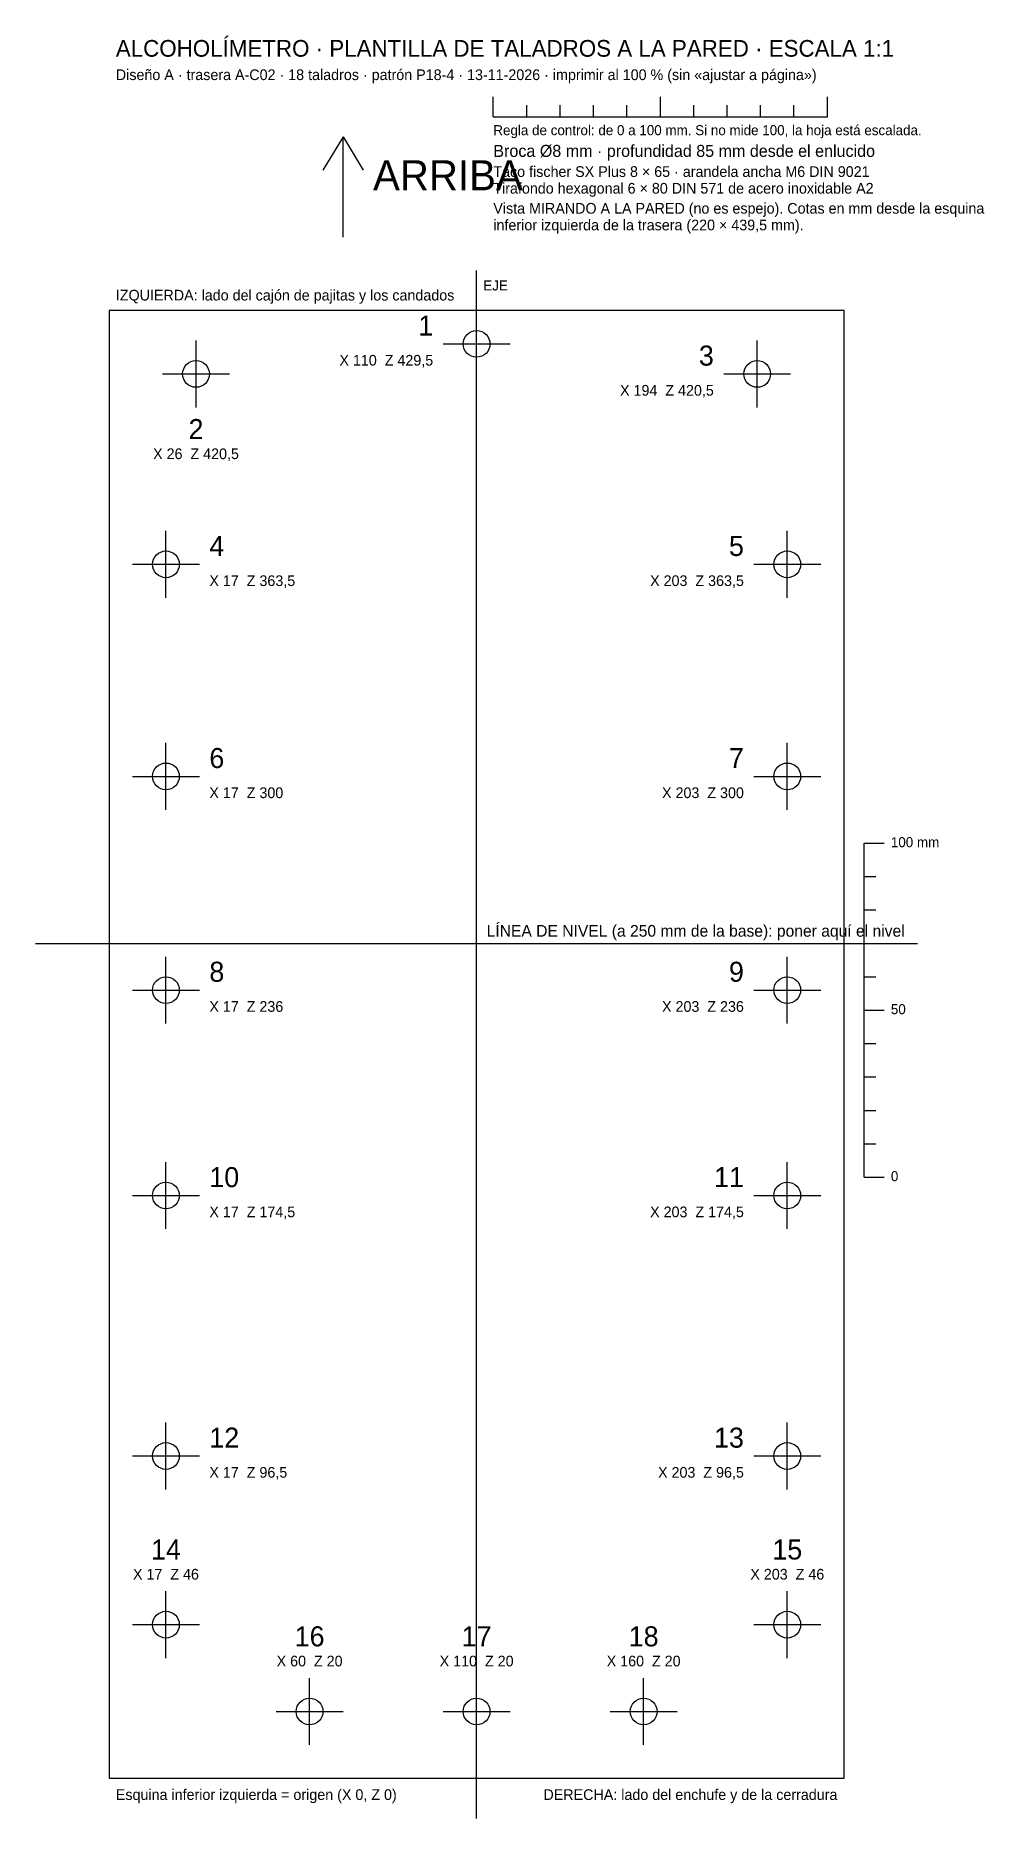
# Model space of a CAD drawing. Header units: millimetres. Extents: x -22 to 262, y -12 to 522.
import ezdxf
from ezdxf.enums import TextEntityAlignment as Align

# ---------------------------------------------------------------- set-up
doc = ezdxf.new("R2010")
doc.units = ezdxf.units.MM
for name, color, linetype in [('CONTORNO', 7, 'Continuous'), ('COTAS', 8, 'Continuous'), ('EJE', 8, 'Continuous'), ('NIVEL', 3, 'Continuous'), ('NUMEROS', 5, 'Continuous'), ('REGLA', 6, 'Continuous'), ('TALADROS', 1, 'Continuous'), ('TEXTO', 7, 'Continuous')]:
    doc.layers.add(name, color=color, linetype=linetype)

msp = doc.modelspace()

# ---------------------------------------------------------------- linework, layer by layer
at = {"layer": 'CONTORNO'}
for p, q in [((220, 439.5), (0, 439.5)), ((0, 439.5), (0, 0)), ((220, 0), (220, 439.5)), ((0, 0), (220, 0))]:
    msp.add_line(p, q, dxfattribs=at)
at = {"layer": 'EJE'}
msp.add_line((110, -12), (110, 451.5), dxfattribs=at)
at = {"layer": 'NIVEL'}
msp.add_line((-22, 250), (242, 250), dxfattribs=at)
at = {"layer": 'REGLA'}
for p, q in [((115, 497.5), (115, 503.5)), ((165, 497.5), (165, 503.5)), ((215, 497.5), (215, 503.5)), ((115, 497.5), (215, 497.5)), ((125, 497.5), (125, 501)), ((135, 497.5), (135, 501)), ((145, 497.5), (145, 501)), ((155, 497.5), (155, 501)), ((175, 497.5), (175, 501)), ((185, 497.5), (185, 501)), ((195, 497.5), (195, 501)), ((205, 497.5), (205, 501)), ((226, 180), (226, 280)), ((226, 280), (232, 280)), ((226, 270), (229.5, 270)), ((226, 260), (229.5, 260)), ((226, 250), (229.5, 250)), ((226, 240), (229.5, 240)), ((226, 230), (232, 230)), ((226, 220), (229.5, 220)), ((226, 210), (229.5, 210)), ((226, 200), (229.5, 200)), ((226, 190), (229.5, 190)), ((226, 180), (232, 180))]:
    msp.add_line(p, q, dxfattribs=at)
at = {"layer": 'TALADROS'}
for p, q in [((110, 419.5), (110, 439.5)), ((26, 410.5), (26, 430.5)), ((100, 429.5), (120, 429.5)), ((194, 410.5), (194, 430.5)), ((16, 420.5), (36, 420.5)), ((184, 420.5), (204, 420.5)), ((17, 353.5), (17, 373.5)), ((203, 353.5), (203, 373.5)), ((7, 363.5), (27, 363.5)), ((193, 363.5), (213, 363.5)), ((17, 290), (17, 310)), ((203, 290), (203, 310)), ((7, 300), (27, 300)), ((193, 300), (213, 300)), ((17, 226), (17, 246)), ((203, 226), (203, 246)), ((7, 236), (27, 236)), ((193, 236), (213, 236)), ((17, 164.5), (17, 184.5)), ((203, 164.5), (203, 184.5)), ((7, 174.5), (27, 174.5)), ((193, 174.5), (213, 174.5)), ((17, 86.5), (17, 106.5)), ((203, 86.5), (203, 106.5)), ((7, 96.5), (27, 96.5)), ((193, 96.5), (213, 96.5)), ((17, 36), (17, 56)), ((203, 36), (203, 56)), ((7, 46), (27, 46)), ((193, 46), (213, 46)), ((60, 10), (60, 30)), ((110, 10), (110, 30)), ((160, 10), (160, 30)), ((50, 20), (70, 20)), ((100, 20), (120, 20)), ((150, 20), (170, 20))]:
    msp.add_line(p, q, dxfattribs=at)
for centre in [(110, 429.5), (26, 420.5), (194, 420.5), (17, 363.5), (203, 363.5), (17, 300), (203, 300), (17, 236), (203, 236), (17, 174.5), (203, 174.5), (17, 96.5), (203, 96.5), (17, 46), (203, 46), (60, 20), (110, 20), (160, 20)]:
    msp.add_circle(centre, 4, dxfattribs=at)
at = {"layer": 'TEXTO'}
for p, q in [((70, 491.5), (64, 481.5)), ((70, 461.5), (70, 491.5)), ((70, 491.5), (76, 481.5))]:
    msp.add_line(p, q, dxfattribs=at)

# ---------------------------------------------------------------- texts
at = {"layer": 'COTAS'}
for s, p in [('X 110  Z 429,5', (97, 423)), ('X 194  Z 420,5', (181, 414)), ('X 203  Z 363,5', (190, 357)), ('X 203  Z 300', (190, 293.5)), ('X 203  Z 236', (190, 229.5)), ('X 203  Z 174,5', (190, 168)), ('X 203  Z 96,5', (190, 90))]:
    msp.add_text(s, height=3.2, dxfattribs=at).set_placement(p, align=Align.RIGHT)
for s, p in [('X 26  Z 420,5', (26, 395)), ('X 17  Z 46', (17, 59.5)), ('X 203  Z 46', (203, 59.5)), ('X 60  Z 20', (60, 33.5)), ('X 110  Z 20', (110, 33.5)), ('X 160  Z 20', (160, 33.5))]:
    msp.add_text(s, height=3.2, dxfattribs=at).set_placement(p, align=Align.CENTER)
for s, p in [('X 17  Z 363,5', (30, 357)), ('X 17  Z 300', (30, 293.5)), ('X 17  Z 236', (30, 229.5)), ('X 17  Z 174,5', (30, 168)), ('X 17  Z 96,5', (30, 90))]:
    msp.add_text(s, height=3.2, dxfattribs=at).set_placement(p)
at = {"layer": 'EJE'}
msp.add_text('EJE', height=3, dxfattribs=at).set_placement((112, 445.5))
at = {"layer": 'NIVEL'}
msp.add_text('LÍNEA DE NIVEL (a 250 mm de la base): poner aquí el nivel', height=3.5, dxfattribs=at).set_placement((113, 252))
at = {"layer": 'NUMEROS'}
for s, p in [('1', (97, 432)), ('3', (181, 423)), ('5', (190, 366)), ('7', (190, 302.5)), ('9', (190, 238.5)), ('11', (190, 177)), ('13', (190, 99))]:
    msp.add_text(s, height=6, dxfattribs=at).set_placement(p, align=Align.RIGHT)
for s, p in [('2', (26, 401)), ('14', (17, 65.5)), ('15', (203, 65.5)), ('16', (60, 39.5)), ('17', (110, 39.5)), ('18', (160, 39.5))]:
    msp.add_text(s, height=6, dxfattribs=at).set_placement(p, align=Align.CENTER)
for s, p in [('4', (30, 366)), ('6', (30, 302.5)), ('8', (30, 238.5)), ('10', (30, 177)), ('12', (30, 99))]:
    msp.add_text(s, height=6, dxfattribs=at).set_placement(p)
at = {"layer": 'REGLA'}
for s, p in [('Regla de control: de 0 a 100 mm. Si no mide 100, la hoja está escalada.', (115, 492)), ('100 mm', (234, 278.8)), ('50', (234, 228.8)), ('0', (234, 178.8))]:
    msp.add_text(s, height=3, dxfattribs=at).set_placement(p)
at = {"layer": 'TEXTO'}
for s, height, p in [('ALCOHOLÍMETRO · PLANTILLA DE TALADROS A LA PARED · ESCALA 1:1', 5, (2, 515.5)), ('Diseño A · trasera A-C02 · 18 taladros · patrón P18-4 · 13-11-2026 · imprimir al 100 % (sin «ajustar a página»)', 3.2, (2, 508.5)), ('Broca Ø8 mm · profundidad 85 mm desde el enlucido', 3.6, (115, 485.5)), ('ARRIBA', 9, (79, 475.5)), ('Taco fischer SX Plus 8 × 65 · arandela ancha M6 DIN 9021', 3.2, (115, 479.5)), ('Tirafondo hexagonal 6 × 80 DIN 571 de acero inoxidable A2', 3.2, (115, 474.5)), ('Vista MIRANDO A LA PARED (no es espejo). Cotas en mm desde la esquina', 3.2, (115, 468.5)), ('inferior izquierda de la trasera (220 × 439,5 mm).', 3.2, (115, 463.5)), ('IZQUIERDA: lado del cajón de pajitas y los candados', 3.2, (2, 442.5)), ('Esquina inferior izquierda = origen (X 0, Z 0)', 3.2, (2, -6.5))]:
    msp.add_text(s, height=height, dxfattribs=at).set_placement(p)
msp.add_text('DERECHA: lado del enchufe y de la cerradura', height=3.2, dxfattribs=at).set_placement((218, -6.5), align=Align.RIGHT)

doc.saveas('drawing.dxf')
